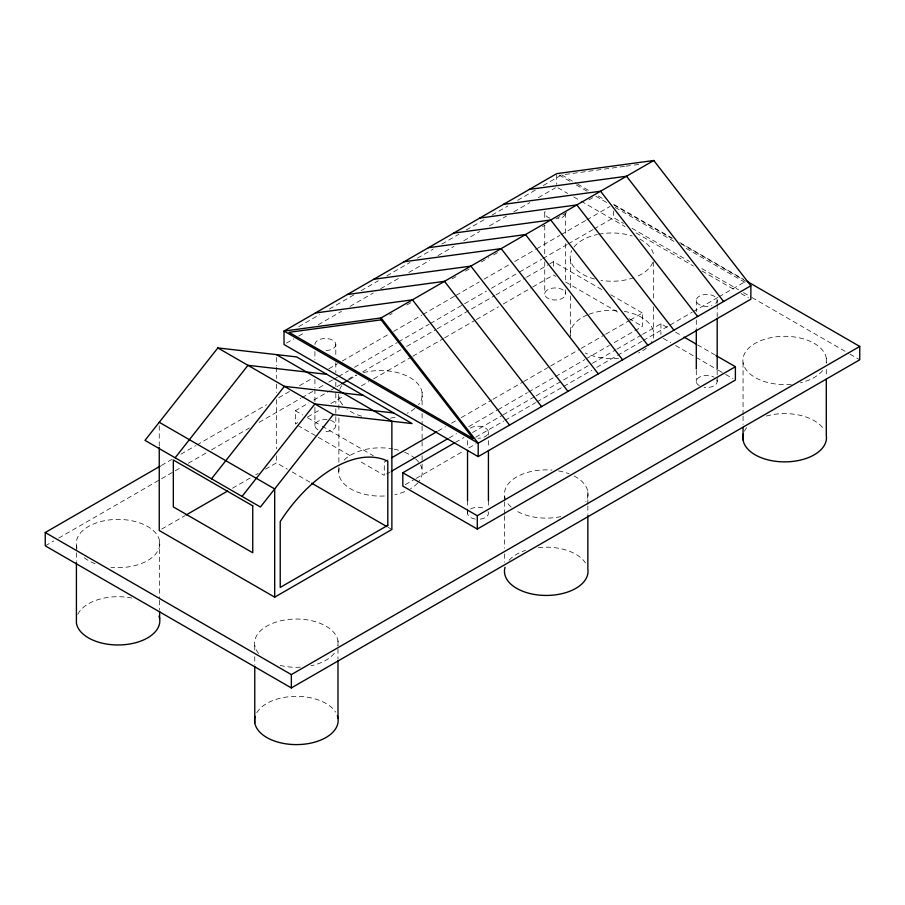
<?xml version="1.0" encoding="UTF-8"?>
<svg xmlns="http://www.w3.org/2000/svg" width="905" height="905" viewBox="0 0 905 905"><rect width="100%" height="100%" fill="white"/><g stroke="black" fill="none" stroke-linecap="round" stroke-linejoin="round"><path stroke-width="0.68" stroke-dasharray="4.53 3.39" d="M159.246 446.165L159.246 422.273M565.274 214.485L564.234 215.944A10.453 6.03 0 0 1 557.887 218.75M470.295 428.178L470.6 427.952A10.453 6.03 0 0 1 485.374 427.952L487.026 429.208A10.453 6.03 0 0 1 477.987 438.246M298.786 326.671L319.578 314.669M329.363 309.024L353.81 294.906M361.152 290.675L378.267 280.788M386.831 275.844L410.056 262.427M417.397 258.197L433.291 249.022M441.855 244.079L458.971 234.191M466.301 229.961L484.65 219.372M491.981 215.13L507.875 205.955M517.66 200.31L535.998 189.722M543.339 185.48L560.455 175.604M286.466 343.097L293.808 338.866M298.695 336.038L304.815 332.508M318.255 324.748L341.49 311.331M350.054 306.388L373.279 292.982M380.62 288.74L400.18 277.45M408.743 272.507L429.524 260.504M438.088 255.561L453.982 246.386M463.767 240.741L479.661 231.556M489.447 225.911L506.562 216.035M513.904 211.793L529.798 202.618M538.351 197.675L555.478 187.788M389.67 314.906L392.114 313.492M406.786 305.019L411.685 302.191M452.036 278.898L456.923 276.07M465.487 271.138L469.152 269.011M481.381 261.952L488.711 257.721M493.61 254.893L498.497 252.076M542.514 226.657L544.957 225.243M555.964 218.897L566.971 212.539M588.974 199.835L592.651 197.72M161.373 465.475L172.38 459.118M180.932 454.174L195.604 445.713M196.826 445L266.5 404.784M278.717 397.725L289.724 391.367M299.498 385.722L312.949 377.962M328.832 368.788L337.395 363.844M342.282 361.027L388.731 334.205M393.618 331.388L421.73 315.155M422.963 314.442L454.74 296.093M455.962 295.392L479.186 281.987M484.073 279.159L509.741 264.339M514.64 261.522L535.409 249.52M536.642 248.818L559.867 235.402M561.089 234.7L585.535 220.582M586.757 219.881L609.981 206.476M45.25 545.839L53.802 540.907M58.701 538.079L180.932 467.512M188.263 463.269L206.6 452.692M211.487 449.864L249.384 427.986M259.158 422.341L300.72 398.347M301.942 397.646L312.949 391.288M319.058 387.759L323.945 384.942M328.832 382.114L332.508 379.998M333.73 379.297L337.395 377.181M338.617 376.469L348.391 370.824M354.511 367.294L397.284 342.599M398.505 341.886L429.072 324.25M430.294 323.538L486.517 291.082M491.415 288.254L518.305 272.733M519.527 272.02L541.529 259.316M542.751 258.615L567.197 244.497M568.419 243.796L592.866 229.678M594.087 228.976L613.647 217.686L623.443 223.343M297.813 422.624L295.358 424.038L295.358 410.712L308.82 402.94M313.707 400.112L329.612 390.937M330.834 390.225L335.732 387.408M336.954 386.695L340.619 384.58M349.183 379.636L356.525 375.394M362.645 371.865L401.786 349.262M406.684 346.445L436.04 329.488M437.262 328.786L494.752 295.596M495.974 294.883L525.341 277.937M526.563 277.224L548.577 264.52M549.799 263.808L553.475 261.692L603.488 290.562M307.598 416.979L321.049 409.207M330.834 403.562L344.296 395.79M361.423 385.903L368.754 381.661M373.652 378.833L411.571 356.943M412.793 356.242L443.382 338.583M444.604 337.882L475.182 320.223M476.403 319.51L498.429 306.806M503.316 303.978L531.45 287.733M532.672 287.021L553.475 275.018L555.908 276.421M161.69 529.097L184.88 515.703M232.495 488.225L250.809 477.648M255.685 474.831L258.129 473.417M265.459 469.186L276.444 462.851L287.371 469.163M387.951 459.932L384.286 462.048L384.286 475.374L358.697 460.611M438.111 430.972L445.441 426.73M451.561 423.201L456.459 420.373M461.346 417.556L491.924 399.897M493.157 399.196L522.513 382.238M523.735 381.537L549.426 366.706M550.647 365.993L580.003 349.047M581.225 348.346L604.472 334.918M605.694 334.216L628.93 320.8M630.163 320.087L642.392 313.028L642.392 326.354L610.581 344.715M386.729 473.96L390.394 471.844M449.118 437.941L456.459 433.71M468.688 426.64L496.822 410.406M498.044 409.694L527.4 392.747M528.622 392.035L554.312 377.204M555.534 376.503L584.902 359.557M586.123 358.844L609.359 345.427M455.419 442.387L463.982 437.443M472.546 432.5L501.902 415.542M503.123 414.841L534.934 396.481M536.156 395.768L591.203 363.991M592.424 363.278L615.672 349.862M616.893 349.16L641.362 335.031M642.584 334.33L660.933 323.73L669.474 328.662M475.657 437.262L503.78 421.029M505.013 420.316L535.579 402.668M536.801 401.967L562.48 387.136M563.702 386.435L591.825 370.202M596.712 367.373L616.282 356.072M617.504 355.371L641.95 341.253M643.183 340.552L668.852 325.721M670.073 325.019L692.087 312.304M693.309 311.603L717.767 297.485M718.989 296.783L744.668 281.953M405.27 484.661L415.056 479.017M416.277 478.315L463.982 450.769M468.881 447.941L476.222 443.699M624.484 166.384L561.677 174.891L576.315 183.342M625.875 166.203L632.855 165.253M634.247 165.061L641.226 164.122M613.647 204.349L672.415 238.286M679.768 242.529L743.435 279.283M577.537 184.054L589.743 191.091M598.273 196.023L604.382 199.541M614.133 205.186L671.476 238.286M681.227 243.92L745.89 281.251M559.143 175.061L571.349 182.109M576.236 184.937L587.232 191.283M595.773 196.215L607.99 203.263M615.321 207.494L673.931 241.341M686.148 248.389L745.992 282.937M632.007 228.286L689.553 261.511M701.805 268.581L738.537 289.792M743.435 292.609L750.777 296.851M751.998 297.564L848.732 353.402M849.953 354.115L859.75 359.771M557.921 187.788L567.684 193.432M573.793 196.962L579.901 200.48M581.123 201.193L625.083 226.567M636.079 232.913L693.479 266.059M702.02 270.991L736.217 290.731M741.105 293.548L748.435 297.779M610.807 294.792L642.392 313.028M675.583 332.192L681.68 335.71M697.551 344.873L714.645 354.737M565.648 282.055L620.468 313.696M628.998 318.617L642.392 326.354M663.376 338.47L670.696 342.701M675.583 345.518L717.088 369.478M718.31 370.19L724.407 373.708M725.629 374.41L732.948 378.641M295.358 410.712L302.666 414.931M307.542 417.737L320.947 425.474M322.157 426.176L373.324 455.713M297.802 425.441L352.611 457.093M292.236 471.969L311.682 483.191M388.234 527.389L391.876 529.493M826.288 358.188L826.288 363.81M826.288 369.432L826.288 376.457M743.062 362.679L743.062 414.682M743.062 416.085L743.062 424.524M717.19 300.437L717.19 303.232M717.19 304.623L717.19 317.202M717.19 370.303L717.19 375.892M717.19 377.283L717.19 381.48M696.296 300.437L696.296 311.614M696.296 319.997L696.296 328.379M696.296 370.303L696.296 381.48M660.933 323.73L660.933 334.398M653.591 261.896L653.591 299.849M653.591 306.874L653.591 332.169M613.647 211.023L613.647 217.686M587.854 491.754L587.854 504.402M587.854 505.805L587.854 514.244M570.376 259.35L570.376 290.279M570.376 295.901L570.376 336.66M565.636 212.924L565.636 236.68M565.636 243.66L565.636 282.79M565.636 289.77L565.636 293.967A10.453 6.03 0 0 1 549.957 299.193A10.453 6.03 0 0 1 549.957 288.74A10.453 6.03 0 0 1 565.636 293.967M556.699 174.993L556.699 184.394M553.475 261.692L553.475 268.355M544.742 212.924L544.742 219.915M544.742 225.503L544.742 256.239M544.742 261.828L544.742 293.967M504.628 496.245L504.628 500.454M504.628 501.868L504.628 514.515M504.628 515.918L504.628 548.249M504.628 553.871L504.628 562.31M488.429 432.217L488.429 435.011M488.429 440.599L488.429 447.59M488.429 500.68L488.429 506.28M467.534 440.599L467.534 447.59M467.534 500.68L467.534 507.671M467.534 509.074L467.534 513.259M422.103 392.419L422.103 407.884M422.103 413.506L422.103 424.75M422.103 426.153L422.103 440.215M422.103 441.617L422.103 450.045M422.103 455.668L422.103 462.704M422.103 464.107L422.103 469.729M338.877 396.91L338.877 412.375M338.877 417.997L338.877 465.781M338.877 467.184L338.877 474.22M337.984 640.921L337.984 659.202M314.917 344.511A10.453 6.03 0 0 1 325.37 338.481A10.453 6.03 0 0 1 335.812 344.511L335.812 357.09M335.812 362.679L335.812 372.453M335.812 382.238L335.812 386.435M335.812 393.415L335.812 403.2M335.812 408.789L335.812 425.554M314.917 351.502L314.917 359.885M314.917 379.444L314.917 387.826M314.917 389.229L314.917 401.797M314.917 407.386L314.917 425.554M276.444 357.43L276.444 365.858M276.444 367.26L276.444 378.505M276.444 384.127L276.444 392.566M276.444 399.591L276.444 448.79M276.444 455.815L276.444 462.851M254.769 645.412L254.769 651.034M254.769 656.657L254.769 665.096M159.642 541.281L159.642 598.906M159.642 600.32L159.642 610.151M76.416 545.772L76.416 551.394M76.416 552.797L76.416 561.224M334.352 653.24A41.788 24.13 0 0 1 310.901 665.797M300.268 667.189A41.788 24.13 0 0 1 280.177 665.413M258.604 653.489A41.788 24.13 0 0 1 289.611 619.359A41.788 24.13 0 0 1 337.882 645.978M574.098 476.007A41.788 24.13 0 0 1 585.829 501.721M560.772 516.619A41.788 24.13 0 0 1 515.069 510.069M511.133 507.083A41.788 24.13 0 0 1 507.06 502.377M505.759 499.979A41.788 24.13 0 0 1 551.914 470.091M558.577 470.939A41.788 24.13 0 0 1 569.155 473.813M822.656 370.496A41.788 24.13 0 0 1 800.461 382.77M791.264 384.263A41.788 24.13 0 0 1 742.971 362.034A41.788 24.13 0 0 1 785.721 336.309A41.788 24.13 0 0 1 826.186 363.233M652.765 262.393A41.788 24.13 0 0 1 636.158 276.794M633.885 277.654A41.788 24.13 0 0 1 600.965 280.38M594.54 279.034A41.788 24.13 0 0 1 571.745 250.595M574.008 247.042A41.788 24.13 0 0 1 597.458 234.486M598.737 234.225A41.788 24.13 0 0 1 632.199 235.99M639.835 239.124A41.788 24.13 0 0 1 653.591 254.859M363.448 372.634A41.788 24.13 0 0 1 410.191 377.69A41.788 24.13 0 0 1 418.472 404.727M414.863 408.393A41.788 24.13 0 0 1 407.137 413.257M395.01 417.284A41.788 24.13 0 0 1 389.772 418.189M361.649 416.198A41.788 24.13 0 0 1 347.316 409.343M342.712 404.988A41.788 24.13 0 0 1 338.696 394.388M339.714 389.376A41.788 24.13 0 0 1 341.649 385.745M348.323 379.263A41.788 24.13 0 0 1 356.321 374.975M77.049 548.26A41.788 24.13 0 0 1 114.878 519.47A41.788 24.13 0 0 1 159.778 544.652A41.788 24.13 0 0 1 111.021 567.311M95.127 563.702A41.788 24.13 0 0 1 81.97 555.715M330.585 420.327A10.453 6.03 0 0 1 335.02 427.861A10.453 6.03 0 0 1 322.666 431.38M317.983 429.818A10.453 6.03 0 0 1 316.32 422.533A10.453 6.03 0 0 1 328.074 419.728M488.078 511.698A10.453 6.03 0 0 1 477.987 519.289M475.283 519.085A10.453 6.03 0 0 1 467.885 511.698M470.6 508.995A10.453 6.03 0 0 1 485.374 508.995M716.839 379.919A10.453 6.03 0 0 1 704.045 387.306M699.361 385.745A10.453 6.03 0 0 1 699.361 377.215A10.453 6.03 0 0 1 714.135 377.215M335.812 344.511A10.453 6.03 0 0 1 325.37 350.54M549.957 218.15A10.453 6.03 0 0 1 547.797 217.189L546.134 215.944A10.453 6.03 0 0 1 545.093 211.363M715.798 303.447A10.453 6.03 0 0 0 715.029 296.761A10.453 6.03 0 0 0 704.045 294.611L701.522 295.211A10.453 6.03 0 0 0 699.361 304.702L701.522 305.664A10.453 6.03 0 0 0 711.975 305.664M77.785 614.325A41.788 24.13 0 0 1 131.666 598.024M415.599 458.88A41.788 24.13 0 0 1 418.472 482.037M417.68 482.987A41.788 24.13 0 0 1 410.587 488.711M404.659 491.653A41.788 24.13 0 0 1 395.01 494.594M384.376 495.997A41.788 24.13 0 0 1 339.296 467.919M344.172 460.034A41.788 24.13 0 0 1 392.827 448.914M394.127 449.163A41.788 24.13 0 0 1 403.392 451.787M404.693 452.308A41.788 24.13 0 0 1 414.581 458.021M624.314 311.365A41.788 24.13 0 0 1 650.819 343.334M646.351 348.142A41.788 24.13 0 0 1 638.625 353.007M618.567 358.244A41.788 24.13 0 0 1 585.309 352.995M570.229 335.404A41.788 24.13 0 0 1 587.809 314.736M588.929 314.295A41.788 24.13 0 0 1 617.651 310.517M744.43 431.233A41.788 24.13 0 0 1 746.693 427.669M766.388 416.04A41.788 24.13 0 0 1 823.867 429.355M509.051 560.297A41.788 24.13 0 0 1 525.522 550.353M538.305 547.615A41.788 24.13 0 0 1 585.433 562.921M256.782 712.755A41.788 24.13 0 0 1 295.765 696.352A41.788 24.13 0 0 1 335.563 712.088"/><path stroke-width="1.36" d="M159.246 447.579L159.246 530.511L274.679 597.153L391.876 529.493L391.876 421.255L276.444 354.613M274.679 597.153L274.679 488.915L159.246 422.273M217.845 347.927L144.992 440.373L260.425 507.015L333.278 414.569L412.08 423.563L296.648 356.921L217.845 347.927L333.278 414.569M175.129 457.772L247.981 365.326L326.784 374.319M211.532 478.79L284.385 386.344L363.188 395.338M242.054 496.404L314.906 403.958L393.709 412.963M750.879 285.754L478.202 443.19L284.023 331.072L381.107 317.927L653.783 160.502L750.879 285.754L750.879 299.193L478.202 456.618L284.023 344.511L284.023 331.072L556.699 173.647L653.783 160.502M747.1 281.41L859.75 346.445L859.75 359.771L291.353 687.936L45.25 545.839L45.25 532.513L160.151 466.177M341.841 383.867L347.961 380.338M186.102 515.002L227.608 491.042M391.616 457.806L436.877 431.674M391.616 471.143L447.896 438.654M715.866 355.45L735.392 366.729L735.392 380.055L477.286 529.074L402.815 486.076L402.815 472.749L454.197 443.088M402.815 472.749L477.286 515.737L735.392 366.729M45.25 532.513L291.353 674.598L859.75 346.445M529.436 189.383L626.532 176.237L723.615 301.501M503.474 204.383L600.558 191.227L697.642 316.49M479.752 218.071L576.836 204.926L673.92 330.189M453.665 233.128L550.76 219.983L647.844 345.235M428.427 247.71L525.511 234.553L622.595 359.817M404.083 261.76L501.166 248.615L598.262 373.867M373.776 279.26L470.872 266.104L567.955 391.367M347.407 294.487L444.491 281.331L541.586 406.594M315.37 312.972L412.465 299.827L509.549 425.079M684.123 337.124L696.33 344.172M311.682 483.191L387.012 526.687M381.107 317.927L478.202 443.19L478.202 456.618M826.288 379.274L826.288 435.497A41.788 24.13 0 0 1 783.097 461.855A41.788 24.13 0 0 1 743.48 433.687M743.062 427.33L743.062 439.988M717.19 318.605L717.19 368.901M696.296 329.782L696.296 368.901M587.854 515.646L587.854 569.064A41.788 24.13 0 0 1 544.663 595.422A41.788 24.13 0 0 1 505.047 567.254M488.429 450.385L488.429 500.68M477.286 515.737L477.286 529.074M467.534 450.385L467.534 500.68M337.984 660.605L337.984 718.231M291.353 674.598L291.353 687.936M254.769 666.499L254.769 722.722M159.642 611.565L159.642 618.59M76.416 562.639L76.416 623.081A41.788 24.13 0 0 0 124.087 644.711A41.788 24.13 0 0 0 159.009 616.09M337.35 715.742A41.788 24.13 0 0 1 296.987 744.6A41.788 24.13 0 0 1 255.176 716.432M387.804 525.307L280.222 587.424L280.222 521.552A118.227 68.26 -60 0 1 334.013 467.862A111.688 64.481 -60 0 1 387.804 461.222L387.804 525.307M381.107 319.85L289.012 332.316L473.213 438.676L381.107 319.85M252.744 505.85L173.33 460L173.33 506.913L252.744 552.763L252.744 505.85"/></g></svg>
